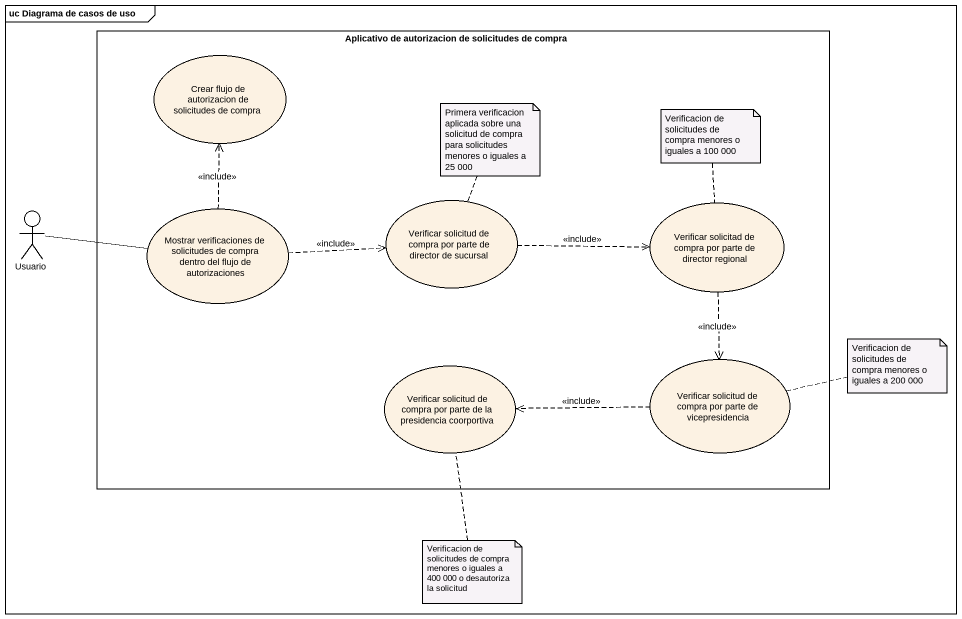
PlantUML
@startuml
mainframe uc Diagrama de casos de uso
rectangle "Aplicativo de autorizacion de solicitudes de compra" as Aplicativo_de_autorizacion {
  usecase "Crear flujo de autorizacion de solicitudes de compra" as Crear_flujo_de_autorizacion
  usecase "Verificar solicitud de compra por parte de director de sucursal" as Verificar_solicitud_de
  usecase "Verificar solicitad de compra por parte de director regional" as Verificar_solicitad_de
  usecase "Mostrar verificaciones de solicitudes de compra dentro del flujo de autorizaciones" as Mostrar_verificaciones_de
  usecase "Verificar solicitud de compra por parte de la presidencia coorportiva" as Verificar_solicitud_de_2
  usecase "Verificar solicitud de compra por parte de vicepresidencia" as Verificar_solicitud_de_3
}
actor Usuario
Verificar_solicitud_de .right.> Verificar_solicitad_de : <<include>>
Verificar_solicitad_de ..> Verificar_solicitud_de_3 : <<include>>
Usuario -right- Mostrar_verificaciones_de
Mostrar_verificaciones_de .up.> Crear_flujo_de_autorizacion : <<include>>
Mostrar_verificaciones_de .right.> Verificar_solicitud_de : <<include>>
Verificar_solicitud_de_3 .left.> Verificar_solicitud_de_2 : <<include>>
note top of Verificar_solicitud_de : Primera verificacion aplicada sobre una solicitud de compra para solicitudes menores o iguales a 25 000
note top of Verificar_solicitad_de : Verificacion de solicitudes de compra menores o iguales a 100 000
note right of Verificar_solicitud_de_3 : Verificacion de solicitudes de compra menores o iguales a 200 000
note bottom of Verificar_solicitud_de_2 : Verificacion de solicitudes de compra menores o iguales a 400 000 o desautoriza la solicitud
@enduml
